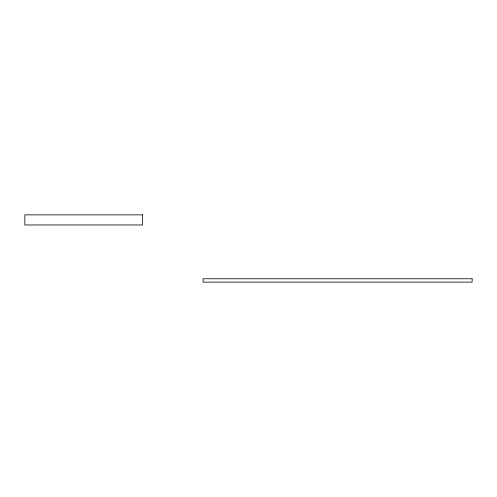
<?xml version="1.0" encoding="UTF-8"?>
<svg xmlns="http://www.w3.org/2000/svg" width="497" height="497" viewBox="0 0 497 497"><rect width="100%" height="100%" fill="white"/><g stroke="black" fill="none" stroke-linecap="round" stroke-linejoin="round"><path stroke-width="0.75" d="M142.558 214.866L24.85 214.866L24.85 224.961L142.558 224.961L142.558 214.866M472.15 278.767L203.099 278.767L203.099 282.134L472.15 282.134L472.15 278.767"/></g></svg>
